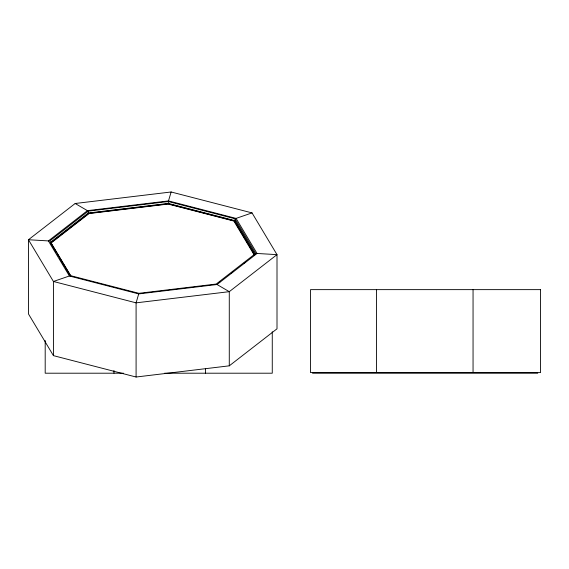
<?xml version="1.0" encoding="UTF-8"?>
<svg xmlns="http://www.w3.org/2000/svg" width="569" height="569" viewBox="0 0 569 569"><rect width="100%" height="100%" fill="white"/><g stroke="black" fill="none" stroke-linecap="round" stroke-linejoin="round"><path stroke-width="0.85" d="M252.039 212.906L236.064 218.396L168.495 200.921L87.42 210.651L48.408 240.915L28.45 239.741L53.422 281.477L136.091 302.85L229.279 291.669L277.003 254.642L257.046 253.468L217.024 284.514L138.715 293.91L136.091 302.85L136.091 377.019L229.279 365.831L277.003 328.811L277.003 254.642L252.039 212.906L171.12 191.981L75.165 203.496L28.45 239.741L28.45 313.903L53.422 355.639L136.091 377.019M168.495 200.921L171.12 191.981M88.231 211.127L49.731 240.993L70.449 275.624L138.886 293.32L216.213 284.038L255.723 253.39L235.004 218.759L168.317 201.518L88.231 211.127L88.231 213.034L50.435 242.358M50.556 242.949L88.743 213.332L168.211 203.794L234.35 220.893L254.457 254.499M218.83 282.75L220.224 281.669M231.363 273.035L232.749 271.954M243.888 263.312L245.282 262.231M138.715 293.91L69.39 275.986L53.422 281.477L53.422 355.639M88.231 213.034L168.317 203.425L235.004 220.665L255.275 254.542M123.459 373.207L45.193 373.207L45.193 340.539M164.605 373.207L272.267 373.207L272.267 331.713M312.516 373.207L537.776 373.207M217.024 284.514L229.279 291.669L229.279 365.831M75.165 203.496L87.42 210.651M236.064 218.396L257.046 253.468M254.329 255.218L233.887 221.049L168.132 204.051L89.091 213.539L51.132 242.984L71.111 276.392M51.004 243.696L56.367 252.657M57.256 254.151L58.6 256.391M59.489 257.885L64.852 266.847M65.748 268.34L70.663 276.555M48.408 240.915L69.39 275.986M473.052 289.635L473.052 372.588M376.571 289.635L376.571 372.588M235.004 218.759L235.004 220.665M205.466 368.79L205.466 373.207M168.317 201.518L168.317 203.425M113.978 370.554L113.978 373.207M540.55 289.635L310.51 289.635L310.51 372.588L540.55 372.588L540.55 289.635"/></g></svg>
